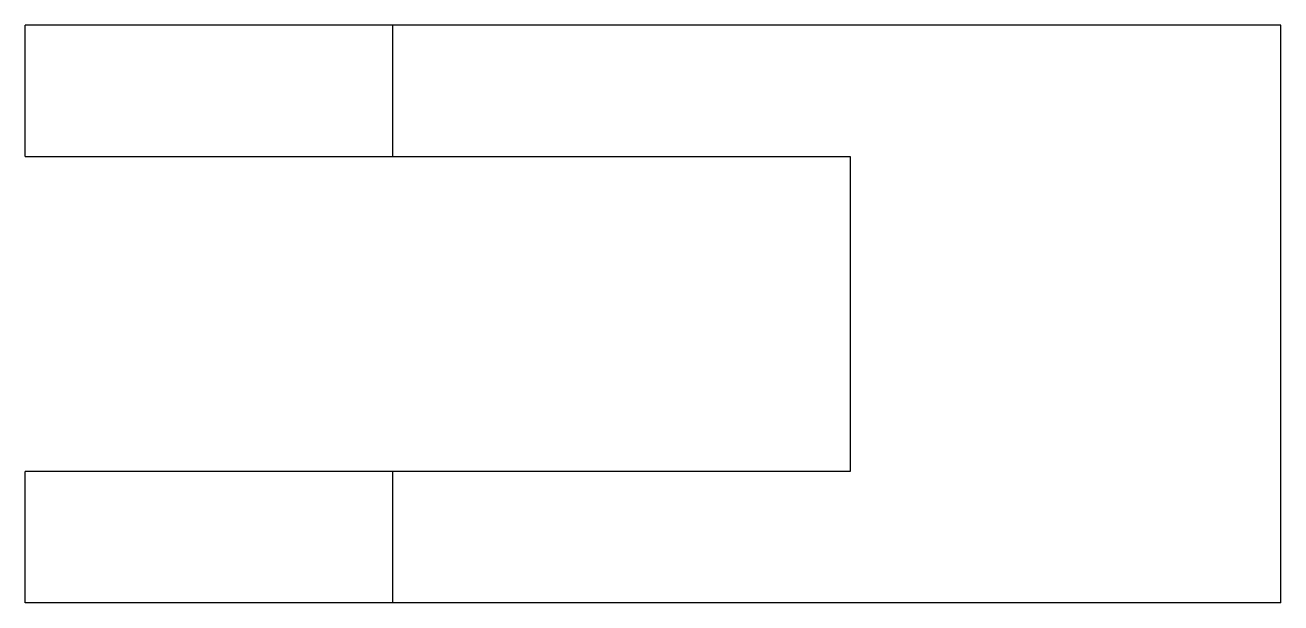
# Model space of a CAD drawing. Header units: metres. Extents: x -11.4 to 36.4, y -22 to 0.
import ezdxf

# ---------------------------------------------------------------- set-up
doc = ezdxf.new("R2010")
doc.units = ezdxf.units.M

msp = doc.modelspace()

# ---------------------------------------------------------------- linework, layer by layer
for points in [[(-11.4, -5), (-11.4, -4.9), (-11.4, -4.8), (-11.4, -4.7), (-11.4, -4.6), (-11.4, -4.5), (-11.4, -4.4), (-11.4, -4.3), (-11.4, -4.2), (-11.4, -4.1), (-11.4, -4), (-11.4, -3.9), (-11.4, -3.8), (-11.4, -3.7), (-11.4, -3.6), (-11.4, -3.5), (-11.4, -3.4), (-11.4, -3.3), (-11.4, -3.2), (-11.4, -3.1), (-11.4, -3), (-11.4, -2.9), (-11.4, -2.8), (-11.4, -2.7), (-11.4, -2.6), (-11.4, -2.5), (-11.4, -2.4), (-11.4, -2.3), (-11.4, -2.2), (-11.4, -2.1), (-11.4, -2), (-11.4, -1.9), (-11.4, -1.8), (-11.4, -1.7), (-11.4, -1.6), (-11.4, -1.5), (-11.4, -1.4), (-11.4, -1.3), (-11.4, -1.2), (-11.4, -1.1), (-11.4, -1), (-11.4, -0.9), (-11.4, -0.8), (-11.4, -0.7), (-11.4, -0.6), (-11.4, -0.5), (-11.4, -0.4), (-11.4, -0.3), (-11.4, -0.2), (-11.4, -0.1), (-11.4, 0)], [(2.6, 0), (2.551, 0), (2.502, 0), (2.453, 0), (2.362, 0), (2.217, 0), (2.072, 0), (1.927, 0), (1.707, 0), (1.473, 0), (1.24, 0), (0.984, 0), (0.674, 0), (0.363, 0), (0.053, 0), (-0.301, 0), (-0.673, 0), (-1.044, 0), (-1.422, 0), (-1.836, 0), (-2.251, 0), (-2.665, 0), (-3.092, 0), (-3.528, 0), (-3.964, 0), (-4.4, 0), (-4.836, 0), (-5.272, 0), (-5.708, 0), (-6.135, 0), (-6.549, 0), (-6.964, 0), (-7.378, 0), (-7.756, 0), (-8.127, 0), (-8.499, 0), (-8.853, 0), (-9.163, 0), (-9.474, 0), (-9.784, 0), (-10.04, 0), (-10.273, 0), (-10.507, 0), (-10.727, 0), (-10.872, 0), (-11.017, 0), (-11.162, 0), (-11.253, 0), (-11.302, 0), (-11.351, 0), (-11.4, 0)], [(2.6, -5), (2.6, -4.9), (2.6, -4.8), (2.6, -4.7), (2.6, -4.6), (2.6, -4.5), (2.6, -4.4), (2.6, -4.3), (2.6, -4.2), (2.6, -4.1), (2.6, -4), (2.6, -3.9), (2.6, -3.8), (2.6, -3.7), (2.6, -3.6), (2.6, -3.5), (2.6, -3.4), (2.6, -3.3), (2.6, -3.2), (2.6, -3.1), (2.6, -3), (2.6, -2.9), (2.6, -2.8), (2.6, -2.7), (2.6, -2.6), (2.6, -2.5), (2.6, -2.4), (2.6, -2.3), (2.6, -2.2), (2.6, -2.1), (2.6, -2), (2.6, -1.9), (2.6, -1.8), (2.6, -1.7), (2.6, -1.6), (2.6, -1.5), (2.6, -1.4), (2.6, -1.3), (2.6, -1.2), (2.6, -1.1), (2.6, -1), (2.6, -0.9), (2.6, -0.8), (2.6, -0.7), (2.6, -0.6), (2.6, -0.5), (2.6, -0.4), (2.6, -0.3), (2.6, -0.2), (2.6, -0.1), (2.6, 0)], [(36.4, 0), (35.724, 0), (35.048, 0), (34.372, 0), (33.696, 0), (33.02, 0), (32.344, 0), (31.668, 0), (30.992, 0), (30.316, 0), (29.64, 0), (28.964, 0), (28.288, 0), (27.612, 0), (26.936, 0), (26.26, 0), (25.584, 0), (24.908, 0), (24.232, 0), (23.556, 0), (22.88, 0), (22.204, 0), (21.528, 0), (20.852, 0), (20.176, 0), (19.5, 0), (18.824, 0), (18.148, 0), (17.472, 0), (16.796, 0), (16.12, 0), (15.444, 0), (14.768, 0), (14.092, 0), (13.416, 0), (12.74, 0), (12.064, 0), (11.388, 0), (10.712, 0), (10.036, 0), (9.36, 0), (8.684, 0), (8.008, 0), (7.332, 0), (6.656, 0), (5.98, 0), (5.304, 0), (4.628, 0), (3.952, 0), (3.276, 0), (2.6, 0)], [(36.4, -22), (36.4, -21.56), (36.4, -21.12), (36.4, -20.68), (36.4, -20.24), (36.4, -19.8), (36.4, -19.36), (36.4, -18.92), (36.4, -18.48), (36.4, -18.04), (36.4, -17.6), (36.4, -17.16), (36.4, -16.72), (36.4, -16.28), (36.4, -15.84), (36.4, -15.4), (36.4, -14.96), (36.4, -14.52), (36.4, -14.08), (36.4, -13.64), (36.4, -13.2), (36.4, -12.76), (36.4, -12.32), (36.4, -11.88), (36.4, -11.44), (36.4, -11), (36.4, -10.56), (36.4, -10.12), (36.4, -9.68), (36.4, -9.24), (36.4, -8.8), (36.4, -8.36), (36.4, -7.92), (36.4, -7.48), (36.4, -7.04), (36.4, -6.6), (36.4, -6.16), (36.4, -5.72), (36.4, -5.28), (36.4, -4.84), (36.4, -4.4), (36.4, -3.96), (36.4, -3.52), (36.4, -3.08), (36.4, -2.64), (36.4, -2.2), (36.4, -1.76), (36.4, -1.32), (36.4, -0.88), (36.4, -0.44), (36.4, 0)], [(-11.4, -5), (-11.351, -5), (-11.302, -5), (-11.253, -5), (-11.162, -5), (-11.017, -5), (-10.872, -5), (-10.727, -5), (-10.507, -5), (-10.273, -5), (-10.04, -5), (-9.784, -5), (-9.474, -5), (-9.163, -5), (-8.853, -5), (-8.499, -5), (-8.127, -5), (-7.756, -5), (-7.378, -5), (-6.964, -5), (-6.549, -5), (-6.135, -5), (-5.708, -5), (-5.272, -5), (-4.836, -5), (-4.4, -5), (-3.964, -5), (-3.528, -5), (-3.092, -5), (-2.665, -5), (-2.251, -5), (-1.836, -5), (-1.422, -5), (-1.044, -5), (-0.673, -5), (-0.301, -5), (0.053, -5), (0.363, -5), (0.674, -5), (0.984, -5), (1.24, -5), (1.473, -5), (1.707, -5), (1.927, -5), (2.072, -5), (2.217, -5), (2.362, -5), (2.453, -5), (2.502, -5), (2.551, -5), (2.6, -5)], [(2.6, -5), (2.948, -5), (3.296, -5), (3.644, -5), (3.992, -5), (4.34, -5), (4.688, -5), (5.036, -5), (5.384, -5), (5.732, -5), (6.08, -5), (6.428, -5), (6.776, -5), (7.124, -5), (7.472, -5), (7.82, -5), (8.168, -5), (8.516, -5), (8.864, -5), (9.212, -5), (9.56, -5), (9.908, -5), (10.256, -5), (10.604, -5), (10.952, -5), (11.3, -5), (11.648, -5), (11.996, -5), (12.344, -5), (12.692, -5), (13.04, -5), (13.388, -5), (13.736, -5), (14.084, -5), (14.432, -5), (14.78, -5), (15.128, -5), (15.476, -5), (15.824, -5), (16.172, -5), (16.52, -5), (16.868, -5), (17.216, -5), (17.564, -5), (17.912, -5), (18.26, -5), (18.608, -5), (18.956, -5), (19.304, -5), (19.652, -5), (20, -5)], [(20, -5), (20, -5.24), (20, -5.48), (20, -5.72), (20, -5.96), (20, -6.2), (20, -6.44), (20, -6.68), (20, -6.92), (20, -7.16), (20, -7.4), (20, -7.64), (20, -7.88), (20, -8.12), (20, -8.36), (20, -8.6), (20, -8.84), (20, -9.08), (20, -9.32), (20, -9.56), (20, -9.8), (20, -10.04), (20, -10.28), (20, -10.52), (20, -10.76), (20, -11), (20, -11.24), (20, -11.48), (20, -11.72), (20, -11.96), (20, -12.2), (20, -12.44), (20, -12.68), (20, -12.92), (20, -13.16), (20, -13.4), (20, -13.64), (20, -13.88), (20, -14.12), (20, -14.36), (20, -14.6), (20, -14.84), (20, -15.08), (20, -15.32), (20, -15.56), (20, -15.8), (20, -16.04), (20, -16.28), (20, -16.52), (20, -16.76), (20, -17)], [(2.6, -17), (2.551, -17), (2.502, -17), (2.453, -17), (2.362, -17), (2.217, -17), (2.072, -17), (1.927, -17), (1.707, -17), (1.473, -17), (1.24, -17), (0.984, -17), (0.674, -17), (0.363, -17), (0.053, -17), (-0.301, -17), (-0.673, -17), (-1.044, -17), (-1.422, -17), (-1.836, -17), (-2.251, -17), (-2.665, -17), (-3.092, -17), (-3.528, -17), (-3.964, -17), (-4.4, -17), (-4.836, -17), (-5.272, -17), (-5.708, -17), (-6.135, -17), (-6.549, -17), (-6.964, -17), (-7.378, -17), (-7.756, -17), (-8.127, -17), (-8.499, -17), (-8.853, -17), (-9.163, -17), (-9.474, -17), (-9.784, -17), (-10.04, -17), (-10.273, -17), (-10.507, -17), (-10.727, -17), (-10.872, -17), (-11.017, -17), (-11.162, -17), (-11.253, -17), (-11.302, -17), (-11.351, -17), (-11.4, -17)], [(-11.4, -22), (-11.4, -21.9), (-11.4, -21.8), (-11.4, -21.7), (-11.4, -21.6), (-11.4, -21.5), (-11.4, -21.4), (-11.4, -21.3), (-11.4, -21.2), (-11.4, -21.1), (-11.4, -21), (-11.4, -20.9), (-11.4, -20.8), (-11.4, -20.7), (-11.4, -20.6), (-11.4, -20.5), (-11.4, -20.4), (-11.4, -20.3), (-11.4, -20.2), (-11.4, -20.1), (-11.4, -20), (-11.4, -19.9), (-11.4, -19.8), (-11.4, -19.7), (-11.4, -19.6), (-11.4, -19.5), (-11.4, -19.4), (-11.4, -19.3), (-11.4, -19.2), (-11.4, -19.1), (-11.4, -19), (-11.4, -18.9), (-11.4, -18.8), (-11.4, -18.7), (-11.4, -18.6), (-11.4, -18.5), (-11.4, -18.4), (-11.4, -18.3), (-11.4, -18.2), (-11.4, -18.1), (-11.4, -18), (-11.4, -17.9), (-11.4, -17.8), (-11.4, -17.7), (-11.4, -17.6), (-11.4, -17.5), (-11.4, -17.4), (-11.4, -17.3), (-11.4, -17.2), (-11.4, -17.1), (-11.4, -17)], [(20, -17), (19.652, -17), (19.304, -17), (18.956, -17), (18.608, -17), (18.26, -17), (17.912, -17), (17.564, -17), (17.216, -17), (16.868, -17), (16.52, -17), (16.172, -17), (15.824, -17), (15.476, -17), (15.128, -17), (14.78, -17), (14.432, -17), (14.084, -17), (13.736, -17), (13.388, -17), (13.04, -17), (12.692, -17), (12.344, -17), (11.996, -17), (11.648, -17), (11.3, -17), (10.952, -17), (10.604, -17), (10.256, -17), (9.908, -17), (9.56, -17), (9.212, -17), (8.864, -17), (8.516, -17), (8.168, -17), (7.82, -17), (7.472, -17), (7.124, -17), (6.776, -17), (6.428, -17), (6.08, -17), (5.732, -17), (5.384, -17), (5.036, -17), (4.688, -17), (4.34, -17), (3.992, -17), (3.644, -17), (3.296, -17), (2.948, -17), (2.6, -17)], [(2.6, -22), (2.6, -21.9), (2.6, -21.8), (2.6, -21.7), (2.6, -21.6), (2.6, -21.5), (2.6, -21.4), (2.6, -21.3), (2.6, -21.2), (2.6, -21.1), (2.6, -21), (2.6, -20.9), (2.6, -20.8), (2.6, -20.7), (2.6, -20.6), (2.6, -20.5), (2.6, -20.4), (2.6, -20.3), (2.6, -20.2), (2.6, -20.1), (2.6, -20), (2.6, -19.9), (2.6, -19.8), (2.6, -19.7), (2.6, -19.6), (2.6, -19.5), (2.6, -19.4), (2.6, -19.3), (2.6, -19.2), (2.6, -19.1), (2.6, -19), (2.6, -18.9), (2.6, -18.8), (2.6, -18.7), (2.6, -18.6), (2.6, -18.5), (2.6, -18.4), (2.6, -18.3), (2.6, -18.2), (2.6, -18.1), (2.6, -18), (2.6, -17.9), (2.6, -17.8), (2.6, -17.7), (2.6, -17.6), (2.6, -17.5), (2.6, -17.4), (2.6, -17.3), (2.6, -17.2), (2.6, -17.1), (2.6, -17)], [(2.6, -22), (2.551, -22), (2.502, -22), (2.453, -22), (2.362, -22), (2.217, -22), (2.072, -22), (1.927, -22), (1.707, -22), (1.473, -22), (1.24, -22), (0.984, -22), (0.674, -22), (0.363, -22), (0.053, -22), (-0.301, -22), (-0.673, -22), (-1.044, -22), (-1.422, -22), (-1.836, -22), (-2.251, -22), (-2.665, -22), (-3.092, -22), (-3.528, -22), (-3.964, -22), (-4.4, -22), (-4.836, -22), (-5.272, -22), (-5.708, -22), (-6.135, -22), (-6.549, -22), (-6.964, -22), (-7.378, -22), (-7.756, -22), (-8.127, -22), (-8.499, -22), (-8.853, -22), (-9.163, -22), (-9.474, -22), (-9.784, -22), (-10.04, -22), (-10.273, -22), (-10.507, -22), (-10.727, -22), (-10.872, -22), (-11.017, -22), (-11.162, -22), (-11.253, -22), (-11.302, -22), (-11.351, -22), (-11.4, -22)], [(36.4, -22), (35.724, -22), (35.048, -22), (34.372, -22), (33.696, -22), (33.02, -22), (32.344, -22), (31.668, -22), (30.992, -22), (30.316, -22), (29.64, -22), (28.964, -22), (28.288, -22), (27.612, -22), (26.936, -22), (26.26, -22), (25.584, -22), (24.908, -22), (24.232, -22), (23.556, -22), (22.88, -22), (22.204, -22), (21.528, -22), (20.852, -22), (20.176, -22), (19.5, -22), (18.824, -22), (18.148, -22), (17.472, -22), (16.796, -22), (16.12, -22), (15.444, -22), (14.768, -22), (14.092, -22), (13.416, -22), (12.74, -22), (12.064, -22), (11.388, -22), (10.712, -22), (10.036, -22), (9.36, -22), (8.684, -22), (8.008, -22), (7.332, -22), (6.656, -22), (5.98, -22), (5.304, -22), (4.628, -22), (3.952, -22), (3.276, -22), (2.6, -22)]]:
    msp.add_lwpolyline(points)

doc.saveas('drawing.dxf')
